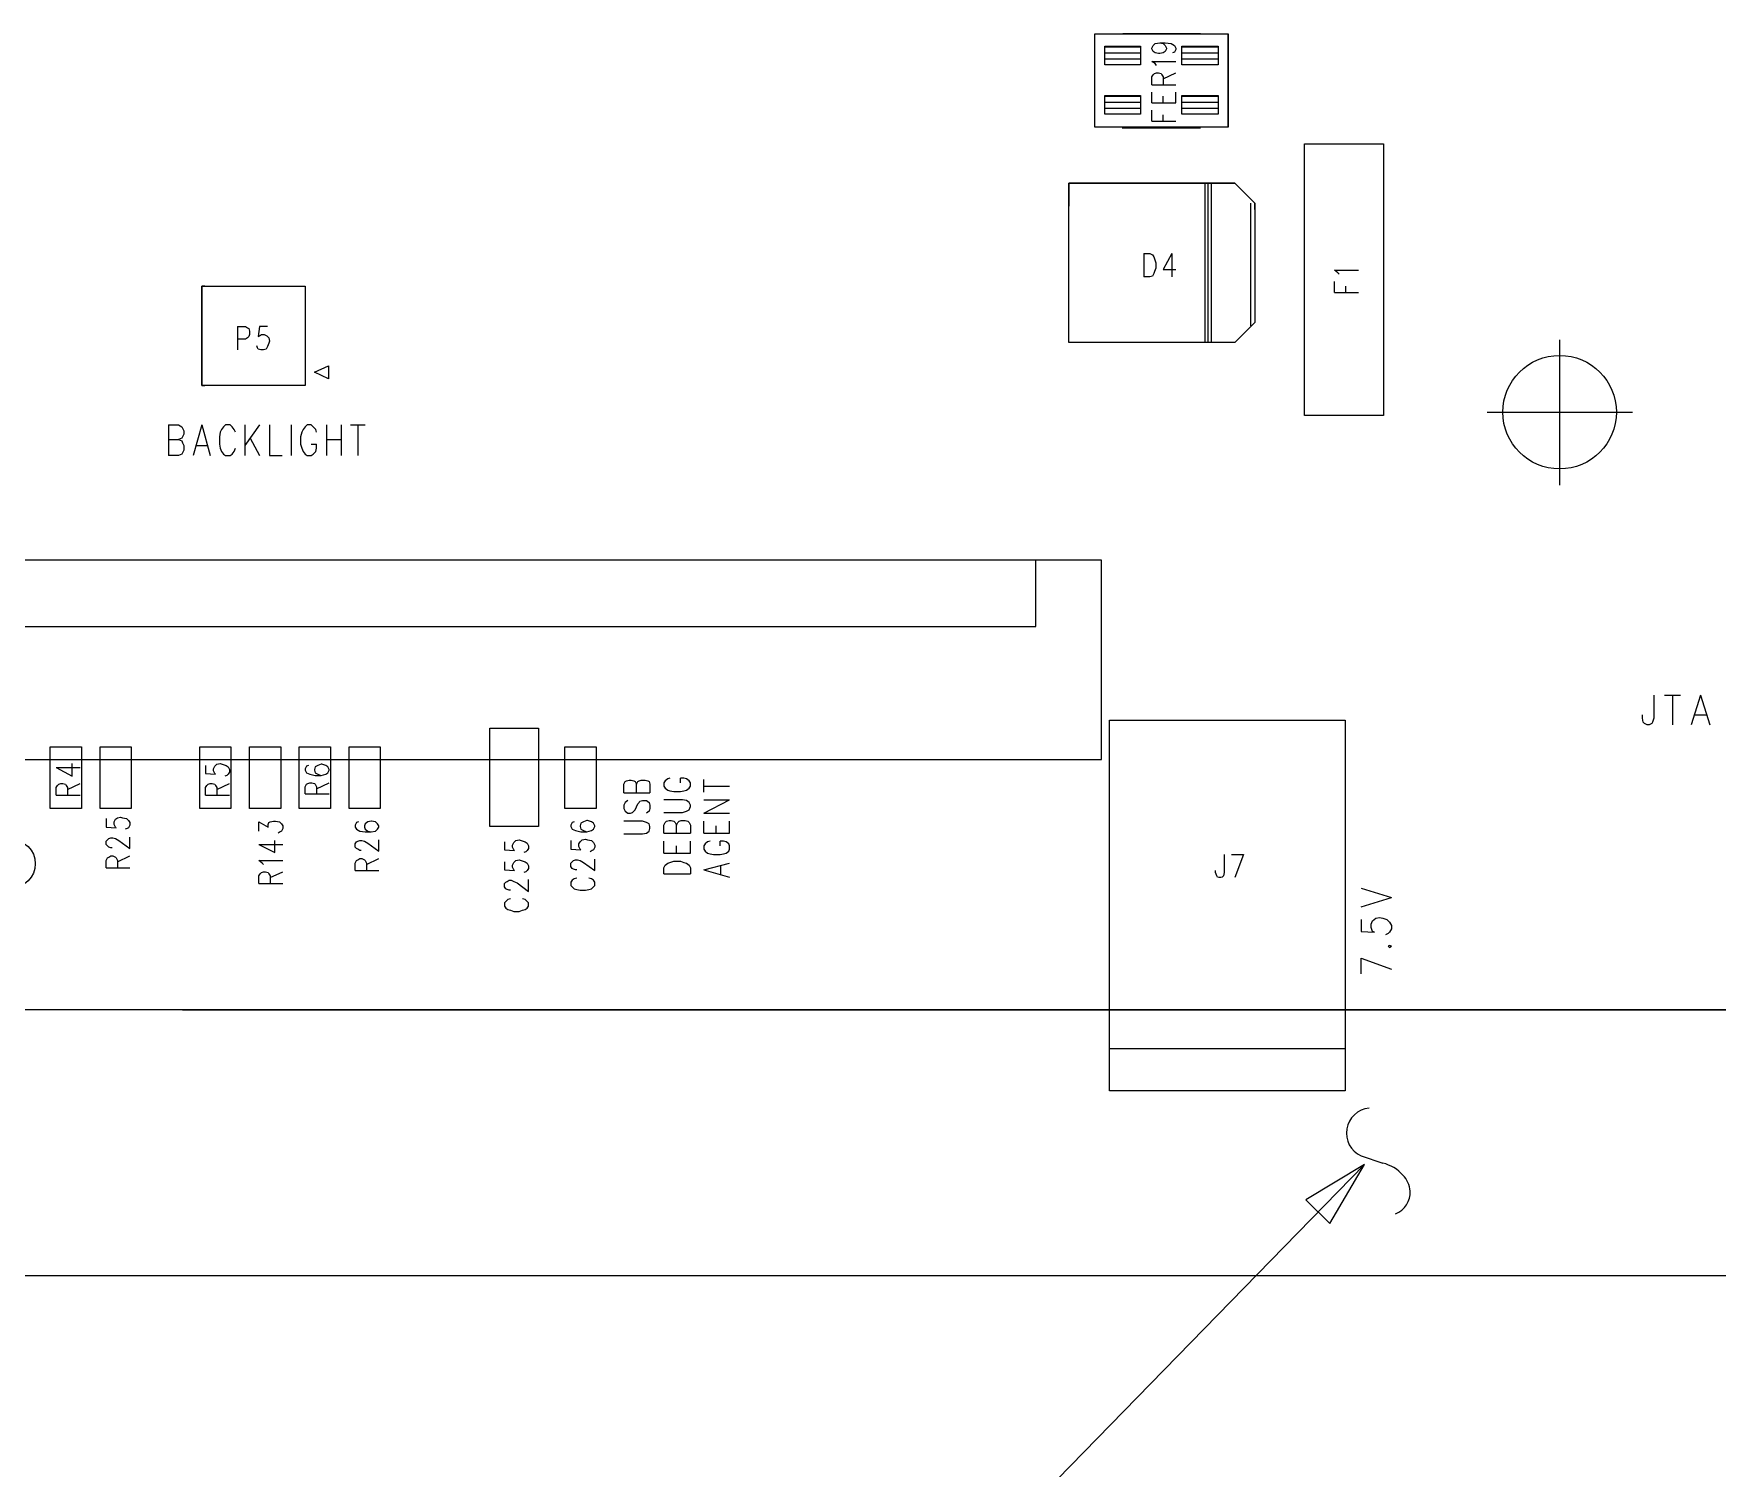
# Model space of a CAD drawing. Extents: x 11.9 to 28.1, y 10.8 to 21.2.
# Drawn here: x 14.549 to 17.084, y 14.351 to 16.511 of the extents above; entities that cross this region are included whole.
import ezdxf

# ---------------------------------------------------------------- set-up
doc = ezdxf.new("R2010")
doc.units = 0
doc.header["$MEASUREMENT"] = 0
doc.layers.add('LAYNR1', color=2, linetype='Continuous')

msp = doc.modelspace()

# ---------------------------------------------------------------- linework, layer by layer
at = {"layer": 'LAYNR1', "color": 7}
for points in [[(16.147, 16.37), (16.147, 16.511)], [(16.147, 16.511), (16.348, 16.511)], [(16.147, 16.371), (16.147, 16.511)], [(16.306, 16.511), (16.189, 16.511)], [(16.348, 16.511), (16.348, 16.37)], [(16.348, 16.37), (16.348, 16.511)], [(16.162, 16.464), (16.162, 16.492)], [(16.162, 16.492), (16.216, 16.492)], [(16.162, 16.491), (16.216, 16.491)], [(16.162, 16.482), (16.216, 16.482)], [(16.216, 16.492), (16.216, 16.464)], [(16.233, 16.489), (16.235, 16.493)], [(16.233, 16.488), (16.233, 16.489)], [(16.235, 16.484), (16.233, 16.488)], [(16.235, 16.493), (16.238, 16.496)], [(16.238, 16.482), (16.235, 16.484)], [(16.238, 16.496), (16.245, 16.497)], [(16.243, 16.481), (16.238, 16.482)], [(16.245, 16.481), (16.243, 16.481)], [(16.245, 16.497), (16.25, 16.496)], [(16.245, 16.497), (16.253, 16.497)], [(16.25, 16.482), (16.245, 16.481)], [(16.25, 16.496), (16.253, 16.493)], [(16.253, 16.484), (16.25, 16.482)], [(16.253, 16.497), (16.262, 16.496)], [(16.253, 16.493), (16.255, 16.489)], [(16.255, 16.488), (16.253, 16.484)], [(16.255, 16.489), (16.255, 16.488)], [(16.262, 16.496), (16.267, 16.493)], [(16.267, 16.483), (16.264, 16.482)], [(16.267, 16.493), (16.269, 16.489)], [(16.269, 16.487), (16.267, 16.483)], [(16.269, 16.489), (16.269, 16.487)], [(16.278, 16.464), (16.278, 16.492)], [(16.278, 16.492), (16.333, 16.492)], [(16.278, 16.491), (16.333, 16.491)], [(16.278, 16.482), (16.333, 16.482)], [(16.333, 16.492), (16.333, 16.464)], [(16.162, 16.473), (16.216, 16.473)], [(16.216, 16.464), (16.162, 16.464)], [(16.238, 16.466), (16.233, 16.469)], [(16.233, 16.469), (16.269, 16.469)], [(16.24, 16.463), (16.238, 16.466)], [(16.278, 16.473), (16.333, 16.473)], [(16.333, 16.464), (16.278, 16.464)], [(16.233, 16.446), (16.235, 16.449)], [(16.233, 16.434), (16.233, 16.446)], [(16.233, 16.434), (16.269, 16.434)], [(16.235, 16.449), (16.237, 16.451)], [(16.237, 16.451), (16.24, 16.452)], [(16.24, 16.452), (16.243, 16.452)], [(16.243, 16.452), (16.247, 16.451)], [(16.247, 16.451), (16.248, 16.449)], [(16.248, 16.449), (16.25, 16.446)], [(16.25, 16.443), (16.269, 16.452)], [(16.25, 16.446), (16.25, 16.434)], [(16.162, 16.39), (16.162, 16.418)], [(16.162, 16.418), (16.216, 16.418)], [(16.162, 16.417), (16.216, 16.417)], [(16.162, 16.408), (16.216, 16.408)], [(16.216, 16.418), (16.216, 16.39)], [(16.233, 16.407), (16.233, 16.423)], [(16.233, 16.407), (16.269, 16.407)], [(16.25, 16.407), (16.25, 16.417)], [(16.269, 16.407), (16.269, 16.423)], [(16.278, 16.39), (16.278, 16.418)], [(16.278, 16.418), (16.333, 16.418)], [(16.278, 16.417), (16.333, 16.417)], [(16.278, 16.408), (16.333, 16.408)], [(16.333, 16.418), (16.333, 16.39)], [(16.162, 16.399), (16.216, 16.399)], [(16.216, 16.39), (16.162, 16.39)], [(16.233, 16.379), (16.233, 16.396)], [(16.25, 16.379), (16.25, 16.389)], [(16.278, 16.399), (16.333, 16.399)], [(16.333, 16.39), (16.278, 16.39)], [(16.348, 16.37), (16.147, 16.37)], [(16.188, 16.369), (16.306, 16.369)], [(16.233, 16.379), (16.269, 16.379)], [(16.463, 15.936), (16.463, 16.345)], [(16.463, 16.345), (16.582, 16.345)], [(16.582, 16.345), (16.582, 15.936)], [(16.358, 16.286), (16.108, 16.286)], [(16.108, 16.286), (16.108, 16.251)], [(16.108, 16.046), (16.108, 16.286)], [(16.108, 16.286), (16.358, 16.286)], [(16.313, 16.046), (16.313, 16.286)], [(16.323, 16.286), (16.317, 16.286)], [(16.317, 16.286), (16.317, 16.046)], [(16.323, 16.046), (16.323, 16.286)], [(16.388, 16.256), (16.358, 16.286)], [(16.358, 16.286), (16.388, 16.256)], [(16.382, 16.071), (16.382, 16.256)], [(16.388, 16.246), (16.388, 16.256)], [(16.388, 16.256), (16.388, 16.076)], [(16.221, 16.18), (16.221, 16.145)], [(16.221, 16.18), (16.23, 16.18), (16.234, 16.178), (16.236, 16.175), (16.237, 16.172), (16.239, 16.166), (16.239, 16.158), (16.237, 16.153), (16.236, 16.15), (16.234, 16.146), (16.23, 16.145), (16.221, 16.145)], [(16.263, 16.18), (16.25, 16.156), (16.269, 16.156)], [(16.263, 16.18), (16.263, 16.145)], [(16.515, 16.149), (16.513, 16.151), (16.508, 16.155), (16.544, 16.155)], [(14.807, 16.131), (14.802, 16.131)], [(14.802, 16.131), (14.802, 15.981)], [(14.802, 15.981), (14.802, 16.131)], [(14.802, 16.131), (14.958, 16.131)], [(14.877, 16.131), (14.958, 16.131)], [(14.958, 16.131), (14.958, 16.101)], [(14.958, 16.131), (14.958, 15.981)], [(16.508, 16.121), (16.508, 16.138)], [(16.525, 16.121), (16.525, 16.131)], [(16.508, 16.121), (16.544, 16.121)], [(16.108, 16.046), (16.108, 16.081)], [(16.388, 16.076), (16.358, 16.046)], [(16.388, 16.076), (16.358, 16.046)], [(16.388, 16.086), (16.388, 16.076)], [(14.856, 16.07), (14.856, 16.035)], [(14.856, 16.07), (14.868, 16.07), (14.871, 16.068), (14.873, 16.067), (14.874, 16.063), (14.874, 16.058), (14.873, 16.055), (14.871, 16.053), (14.868, 16.051), (14.856, 16.051)], [(14.901, 16.07), (14.889, 16.07), (14.887, 16.055), (14.889, 16.056), (14.892, 16.058), (14.896, 16.058), (14.9, 16.056), (14.903, 16.053), (14.904, 16.048), (14.903, 16.045), (14.901, 16.04), (14.899, 16.036), (14.895, 16.035), (14.891, 16.035), (14.887, 16.036), (14.886, 16.038), (14.885, 16.041)], [(16.847, 16.05), (16.847, 15.831)], [(16.358, 16.046), (16.108, 16.046)], [(16.358, 16.046), (16.108, 16.046)], [(16.317, 16.046), (16.313, 16.046)], [(14.958, 16.011), (14.958, 15.981)], [(14.972, 16.001), (14.993, 16.011)], [(14.993, 15.991), (14.972, 16.001)], [(14.993, 16.011), (14.993, 15.991)], [(14.802, 15.981), (14.807, 15.981)], [(14.958, 15.981), (14.802, 15.981)], [(14.958, 15.981), (14.877, 15.981)], [(16.582, 15.936), (16.463, 15.936)], [(16.738, 15.941), (16.957, 15.941)], [(14.752, 15.922), (14.752, 15.876)], [(14.752, 15.922), (14.767, 15.922), (14.772, 15.919)], [(14.752, 15.9), (14.767, 15.9), (14.772, 15.898), (14.773, 15.895), (14.775, 15.891), (14.775, 15.884)], [(14.772, 15.902), (14.767, 15.9)], [(14.772, 15.919), (14.773, 15.917), (14.775, 15.913), (14.775, 15.908), (14.773, 15.904), (14.772, 15.902)], [(14.802, 15.922), (14.789, 15.876)], [(14.802, 15.922), (14.815, 15.876)], [(14.83, 15.911), (14.829, 15.904), (14.829, 15.893)], [(14.835, 15.919), (14.832, 15.915), (14.83, 15.911)], [(14.848, 15.919), (14.845, 15.922), (14.838, 15.922), (14.835, 15.919)], [(14.853, 15.911), (14.851, 15.915), (14.848, 15.919)], [(14.867, 15.922), (14.867, 15.876)], [(14.889, 15.922), (14.867, 15.891)], [(14.875, 15.902), (14.889, 15.876)], [(14.904, 15.922), (14.904, 15.876)], [(14.937, 15.922), (14.937, 15.876)], [(14.953, 15.911), (14.951, 15.904), (14.951, 15.893)], [(14.958, 15.919), (14.955, 15.915), (14.953, 15.911)], [(14.97, 15.919), (14.967, 15.922), (14.961, 15.922), (14.958, 15.919)], [(14.975, 15.911), (14.974, 15.915), (14.97, 15.919)], [(14.99, 15.922), (14.99, 15.876)], [(14.99, 15.9), (15.012, 15.9)], [(15.012, 15.922), (15.012, 15.876)], [(15.026, 15.922), (15.048, 15.922)], [(15.037, 15.922), (15.037, 15.876)], [(14.767, 15.876), (14.752, 15.876)], [(14.775, 15.884), (14.773, 15.88), (14.772, 15.878), (14.767, 15.876)], [(14.794, 15.891), (14.81, 15.891)], [(14.829, 15.893), (14.83, 15.887), (14.832, 15.882), (14.835, 15.878), (14.838, 15.876)], [(14.838, 15.876), (14.845, 15.876)], [(14.845, 15.876), (14.848, 15.878), (14.851, 15.882), (14.853, 15.887)], [(14.904, 15.876), (14.923, 15.876)], [(14.951, 15.893), (14.953, 15.887), (14.955, 15.882), (14.958, 15.878), (14.961, 15.876)], [(14.961, 15.876), (14.967, 15.876)], [(14.967, 15.876), (14.97, 15.878), (14.974, 15.882), (14.975, 15.887), (14.975, 15.893)], [(14.967, 15.893), (14.975, 15.893)], [(16.157, 15.718), (13.297, 15.718)], [(16.058, 15.618), (16.058, 15.718)], [(16.157, 15.418), (16.157, 15.718)], [(13.398, 15.618), (16.058, 15.618)], [(16.989, 15.515), (16.989, 15.48), (16.987, 15.474), (16.986, 15.472), (16.982, 15.47)], [(17.005, 15.515), (17.029, 15.515)], [(17.017, 15.515), (17.017, 15.47)], [(17.059, 15.515), (17.045, 15.47)], [(17.059, 15.515), (17.073, 15.47)], [(16.169, 14.919), (16.169, 15.477)], [(16.169, 15.477), (16.524, 15.477)], [(16.524, 15.477), (16.524, 14.919)], [(16.979, 15.47), (16.975, 15.472), (16.973, 15.474), (16.972, 15.48), (16.972, 15.485)], [(16.982, 15.47), (16.979, 15.47)], [(17.05, 15.485), (17.068, 15.485)], [(15.236, 15.317), (15.236, 15.465)], [(15.236, 15.465), (15.309, 15.465)], [(15.309, 15.465), (15.309, 15.317)], [(13.297, 15.418), (16.157, 15.418)], [(14.574, 15.344), (14.574, 15.437)], [(14.574, 15.437), (14.621, 15.437)], [(14.621, 15.437), (14.621, 15.344)], [(14.649, 15.344), (14.649, 15.437)], [(14.649, 15.437), (14.696, 15.437)], [(14.696, 15.437), (14.696, 15.344)], [(14.799, 15.344), (14.799, 15.437)], [(14.799, 15.437), (14.846, 15.437)], [(14.846, 15.437), (14.846, 15.344)], [(14.874, 15.344), (14.874, 15.437)], [(14.874, 15.437), (14.921, 15.437)], [(14.921, 15.437), (14.921, 15.344)], [(14.949, 15.344), (14.949, 15.437)], [(14.949, 15.437), (14.996, 15.437)], [(14.996, 15.437), (14.996, 15.344)], [(15.024, 15.344), (15.024, 15.437)], [(15.024, 15.437), (15.071, 15.437)], [(15.071, 15.437), (15.071, 15.344)], [(15.349, 15.344), (15.349, 15.437)], [(15.349, 15.437), (15.396, 15.437)], [(15.396, 15.437), (15.396, 15.344)], [(14.583, 15.406), (14.607, 15.393)], [(14.583, 15.406), (14.619, 15.406)], [(14.607, 15.393), (14.607, 15.412)], [(14.808, 15.409), (14.808, 15.397)], [(14.808, 15.397), (14.823, 15.396)], [(14.82, 15.404), (14.822, 15.408)], [(14.82, 15.401), (14.82, 15.404)], [(14.822, 15.397), (14.82, 15.401)], [(14.822, 15.408), (14.825, 15.411)], [(14.823, 15.396), (14.822, 15.397)], [(14.825, 15.411), (14.83, 15.412)], [(14.83, 15.412), (14.833, 15.411)], [(14.833, 15.411), (14.839, 15.409)], [(14.84, 15.394), (14.837, 15.393)], [(14.839, 15.409), (14.842, 15.407)], [(14.842, 15.396), (14.84, 15.394)], [(14.842, 15.407), (14.844, 15.403)], [(14.844, 15.399), (14.842, 15.396)], [(14.844, 15.403), (14.844, 15.399)], [(14.96, 15.408), (14.958, 15.404)], [(14.958, 15.404), (14.958, 15.402)], [(14.958, 15.402), (14.96, 15.398)], [(14.963, 15.409), (14.96, 15.408)], [(14.96, 15.398), (14.965, 15.396)], [(14.965, 15.396), (14.973, 15.394)], [(14.973, 15.407), (14.972, 15.403)], [(14.972, 15.403), (14.972, 15.402)], [(14.972, 15.402), (14.973, 15.398)], [(14.977, 15.409), (14.973, 15.407)], [(14.973, 15.398), (14.977, 15.396)], [(14.973, 15.394), (14.982, 15.394)], [(14.982, 15.411), (14.977, 15.409)], [(14.977, 15.396), (14.982, 15.394)], [(14.983, 15.411), (14.982, 15.411)], [(14.982, 15.394), (14.989, 15.396)], [(14.989, 15.409), (14.983, 15.411)], [(14.992, 15.407), (14.989, 15.409)], [(14.989, 15.396), (14.992, 15.398)], [(14.994, 15.403), (14.992, 15.407)], [(14.992, 15.398), (14.994, 15.402)], [(14.994, 15.402), (14.994, 15.403)], [(14.583, 15.376), (14.585, 15.379)], [(14.583, 15.364), (14.583, 15.376)], [(14.585, 15.379), (14.587, 15.381)], [(14.587, 15.381), (14.59, 15.382)], [(14.59, 15.382), (14.593, 15.382)], [(14.593, 15.382), (14.597, 15.381)], [(14.597, 15.381), (14.598, 15.379)], [(14.598, 15.379), (14.6, 15.376)], [(14.6, 15.373), (14.619, 15.382)], [(14.6, 15.376), (14.6, 15.364)], [(14.808, 15.376), (14.81, 15.379)], [(14.808, 15.364), (14.808, 15.376)], [(14.81, 15.379), (14.812, 15.381)], [(14.812, 15.381), (14.815, 15.382)], [(14.815, 15.382), (14.818, 15.382)], [(14.818, 15.382), (14.822, 15.381)], [(14.822, 15.381), (14.823, 15.379)], [(14.823, 15.379), (14.825, 15.376)], [(14.825, 15.373), (14.844, 15.382)], [(14.825, 15.376), (14.825, 15.364)], [(14.958, 15.377), (14.96, 15.381)], [(14.958, 15.366), (14.958, 15.377)], [(14.958, 15.366), (14.994, 15.366)], [(14.96, 15.381), (14.962, 15.382)], [(14.962, 15.382), (14.965, 15.383)], [(14.965, 15.383), (14.968, 15.383)], [(14.968, 15.383), (14.972, 15.382)], [(14.972, 15.382), (14.973, 15.381)], [(14.973, 15.381), (14.975, 15.377)], [(14.975, 15.374), (14.994, 15.383)], [(14.975, 15.377), (14.975, 15.366)], [(15.438, 15.381), (15.44, 15.385), (15.442, 15.386)], [(15.438, 15.368), (15.438, 15.381)], [(15.438, 15.368), (15.477, 15.368)], [(15.442, 15.386), (15.446, 15.387)], [(15.446, 15.387), (15.449, 15.387)], [(15.449, 15.387), (15.453, 15.386)], [(15.453, 15.386), (15.455, 15.385), (15.457, 15.381)], [(15.457, 15.381), (15.459, 15.385), (15.461, 15.386)], [(15.457, 15.368), (15.457, 15.381)], [(15.461, 15.386), (15.464, 15.387)], [(15.464, 15.387), (15.47, 15.387), (15.474, 15.386), (15.476, 15.385)], [(15.476, 15.385), (15.477, 15.381)], [(15.477, 15.381), (15.477, 15.368)], [(15.507, 15.39), (15.504, 15.389), (15.5, 15.386), (15.498, 15.383)], [(15.498, 15.383), (15.498, 15.378)], [(15.498, 15.378), (15.5, 15.375), (15.504, 15.372), (15.507, 15.371), (15.513, 15.37)], [(15.513, 15.37), (15.523, 15.37), (15.528, 15.371)], [(15.528, 15.39), (15.523, 15.39)], [(15.523, 15.383), (15.523, 15.39)], [(15.532, 15.389), (15.528, 15.39)], [(15.528, 15.371), (15.532, 15.372)], [(15.536, 15.386), (15.532, 15.389)], [(15.532, 15.372), (15.536, 15.375)], [(15.536, 15.375), (15.538, 15.378), (15.538, 15.383), (15.536, 15.386)], [(15.558, 15.369), (15.558, 15.388)], [(15.558, 15.378), (15.597, 15.378)], [(14.621, 15.344), (14.574, 15.344)], [(14.583, 15.364), (14.619, 15.364)], [(14.696, 15.344), (14.649, 15.344)], [(14.846, 15.344), (14.799, 15.344)], [(14.808, 15.364), (14.844, 15.364)], [(14.921, 15.344), (14.874, 15.344)], [(14.996, 15.344), (14.949, 15.344)], [(15.071, 15.344), (15.024, 15.344)], [(15.396, 15.344), (15.349, 15.344)], [(15.444, 15.356), (15.44, 15.353), (15.438, 15.349)], [(15.438, 15.349), (15.438, 15.344)], [(15.438, 15.344), (15.44, 15.34), (15.444, 15.337), (15.448, 15.337), (15.451, 15.338), (15.453, 15.34)], [(15.453, 15.34), (15.455, 15.342), (15.459, 15.351)], [(15.459, 15.351), (15.461, 15.353)], [(15.461, 15.353), (15.462, 15.355), (15.466, 15.356), (15.472, 15.356)], [(15.472, 15.356), (15.476, 15.353)], [(15.476, 15.34), (15.472, 15.337)], [(15.476, 15.353), (15.477, 15.349), (15.477, 15.344), (15.476, 15.34)], [(15.532, 15.356), (15.526, 15.357), (15.498, 15.357)], [(15.498, 15.338), (15.526, 15.338), (15.532, 15.34)], [(15.536, 15.353), (15.532, 15.356)], [(15.532, 15.34), (15.536, 15.342)], [(15.536, 15.342), (15.538, 15.347), (15.538, 15.349), (15.536, 15.353)], [(15.558, 15.337), (15.597, 15.357)], [(15.558, 15.357), (15.597, 15.357)], [(14.658, 15.329), (14.658, 15.316), (14.673, 15.315), (14.672, 15.316), (14.67, 15.32), (14.67, 15.324), (14.672, 15.328), (14.675, 15.33), (14.68, 15.331), (14.683, 15.33), (14.689, 15.329), (14.692, 15.326), (14.694, 15.323), (14.694, 15.319), (14.692, 15.315), (14.69, 15.314), (14.687, 15.313)], [(14.888, 15.31), (14.888, 15.324), (14.902, 15.316), (14.902, 15.32), (14.903, 15.323), (14.905, 15.324), (14.91, 15.325), (14.913, 15.325), (14.919, 15.324), (14.922, 15.321), (14.924, 15.318), (14.924, 15.314), (14.922, 15.31), (14.92, 15.309), (14.917, 15.307)], [(15.038, 15.324), (15.035, 15.323), (15.033, 15.319), (15.033, 15.316), (15.035, 15.313), (15.04, 15.31), (15.048, 15.309), (15.057, 15.309), (15.064, 15.31), (15.067, 15.313), (15.069, 15.316), (15.069, 15.318), (15.067, 15.321), (15.064, 15.324), (15.058, 15.325), (15.057, 15.325), (15.052, 15.324), (15.048, 15.321), (15.047, 15.318), (15.047, 15.316), (15.048, 15.313), (15.052, 15.31), (15.057, 15.309)], [(15.309, 15.317), (15.236, 15.317)], [(15.36, 15.323), (15.358, 15.319)], [(15.358, 15.319), (15.358, 15.317)], [(15.358, 15.317), (15.36, 15.313)], [(15.363, 15.324), (15.36, 15.323)], [(15.373, 15.322), (15.372, 15.318)], [(15.372, 15.318), (15.372, 15.317)], [(15.372, 15.317), (15.373, 15.313)], [(15.377, 15.324), (15.373, 15.322)], [(15.382, 15.326), (15.377, 15.324)], [(15.383, 15.326), (15.382, 15.326)], [(15.389, 15.324), (15.383, 15.326)], [(15.392, 15.322), (15.389, 15.324)], [(15.394, 15.318), (15.392, 15.322)], [(15.392, 15.313), (15.394, 15.317)], [(15.394, 15.317), (15.394, 15.318)], [(15.472, 15.323), (15.466, 15.325), (15.438, 15.325)], [(15.476, 15.321), (15.472, 15.323)], [(15.476, 15.31), (15.477, 15.314), (15.477, 15.317), (15.476, 15.321)], [(15.498, 15.319), (15.5, 15.323), (15.502, 15.325)], [(15.498, 15.307), (15.498, 15.319)], [(15.502, 15.325), (15.506, 15.326)], [(15.506, 15.326), (15.509, 15.326)], [(15.509, 15.326), (15.513, 15.325)], [(15.513, 15.325), (15.515, 15.323), (15.517, 15.319)], [(15.517, 15.319), (15.519, 15.323), (15.521, 15.325)], [(15.517, 15.307), (15.517, 15.319)], [(15.521, 15.325), (15.524, 15.326)], [(15.524, 15.326), (15.53, 15.326), (15.534, 15.325), (15.536, 15.323)], [(15.536, 15.323), (15.538, 15.319), (15.538, 15.307)], [(15.558, 15.337), (15.597, 15.337)], [(15.558, 15.307), (15.558, 15.325)], [(15.577, 15.307), (15.577, 15.318)], [(15.597, 15.307), (15.597, 15.325)], [(14.667, 15.285), (14.665, 15.285), (14.662, 15.286), (14.66, 15.288), (14.658, 15.29), (14.658, 15.295), (14.66, 15.297), (14.662, 15.299), (14.665, 15.3), (14.668, 15.3), (14.672, 15.299), (14.677, 15.296), (14.694, 15.284), (14.694, 15.301)], [(14.888, 15.29), (14.912, 15.278), (14.912, 15.296)], [(14.888, 15.29), (14.924, 15.29)], [(15.042, 15.281), (15.04, 15.281), (15.037, 15.283), (15.035, 15.284), (15.033, 15.286), (15.033, 15.291), (15.035, 15.294), (15.037, 15.295), (15.04, 15.296), (15.043, 15.296), (15.047, 15.295), (15.052, 15.292), (15.069, 15.28), (15.069, 15.297)], [(15.258, 15.294), (15.258, 15.282)], [(15.27, 15.289), (15.272, 15.293)], [(15.272, 15.293), (15.275, 15.296)], [(15.275, 15.296), (15.28, 15.297)], [(15.28, 15.297), (15.283, 15.296)], [(15.283, 15.296), (15.289, 15.294)], [(15.289, 15.294), (15.292, 15.292)], [(15.292, 15.292), (15.294, 15.288)], [(15.358, 15.296), (15.358, 15.283)], [(15.36, 15.313), (15.365, 15.311)], [(15.365, 15.311), (15.373, 15.309)], [(15.37, 15.291), (15.372, 15.294)], [(15.37, 15.287), (15.37, 15.291)], [(15.372, 15.294), (15.375, 15.297)], [(15.373, 15.313), (15.377, 15.311)], [(15.373, 15.309), (15.382, 15.309)], [(15.375, 15.297), (15.38, 15.298)], [(15.377, 15.311), (15.382, 15.309)], [(15.38, 15.298), (15.383, 15.297)], [(15.382, 15.309), (15.389, 15.311)], [(15.383, 15.297), (15.389, 15.296)], [(15.389, 15.311), (15.392, 15.313)], [(15.389, 15.296), (15.392, 15.293)], [(15.392, 15.293), (15.394, 15.289)], [(15.438, 15.306), (15.466, 15.306)], [(15.466, 15.306), (15.472, 15.307)], [(15.472, 15.307), (15.476, 15.31)], [(15.498, 15.307), (15.538, 15.307)], [(15.498, 15.277), (15.498, 15.295)], [(15.538, 15.277), (15.538, 15.295)], [(15.558, 15.307), (15.597, 15.307)], [(15.568, 15.295), (15.564, 15.294), (15.56, 15.291), (15.558, 15.288)], [(15.588, 15.295), (15.583, 15.295)], [(15.583, 15.288), (15.583, 15.295)], [(15.592, 15.294), (15.588, 15.295)], [(15.596, 15.291), (15.592, 15.294)], [(15.596, 15.28), (15.597, 15.283), (15.597, 15.288), (15.596, 15.291)], [(14.658, 15.255), (14.658, 15.266), (14.66, 15.27), (14.662, 15.271), (14.665, 15.273), (14.668, 15.273), (14.672, 15.271), (14.673, 15.27), (14.675, 15.266), (14.675, 15.255)], [(14.675, 15.264), (14.694, 15.273)], [(14.895, 15.26), (14.893, 15.262), (14.888, 15.266), (14.924, 15.266)], [(15.033, 15.251), (15.033, 15.262), (15.035, 15.266), (15.037, 15.267), (15.04, 15.269), (15.043, 15.269), (15.047, 15.267), (15.048, 15.266), (15.05, 15.262), (15.05, 15.251)], [(15.05, 15.26), (15.069, 15.269)], [(15.258, 15.282), (15.273, 15.281)], [(15.258, 15.264), (15.258, 15.252)], [(15.27, 15.286), (15.27, 15.289)], [(15.272, 15.282), (15.27, 15.286)], [(15.273, 15.281), (15.272, 15.282)], [(15.272, 15.263), (15.275, 15.266)], [(15.275, 15.266), (15.28, 15.267)], [(15.28, 15.267), (15.283, 15.266)], [(15.283, 15.266), (15.289, 15.264)], [(15.29, 15.279), (15.287, 15.278)], [(15.289, 15.264), (15.292, 15.262)], [(15.292, 15.281), (15.29, 15.279)], [(15.294, 15.284), (15.292, 15.281)], [(15.294, 15.288), (15.294, 15.284)], [(15.358, 15.283), (15.373, 15.282)], [(15.358, 15.262), (15.36, 15.264)], [(15.36, 15.264), (15.362, 15.266)], [(15.362, 15.266), (15.365, 15.267)], [(15.365, 15.267), (15.368, 15.267)], [(15.368, 15.267), (15.372, 15.266)], [(15.372, 15.283), (15.37, 15.287)], [(15.373, 15.282), (15.372, 15.283)], [(15.372, 15.266), (15.377, 15.263)], [(15.39, 15.281), (15.387, 15.279)], [(15.392, 15.282), (15.39, 15.281)], [(15.394, 15.286), (15.392, 15.282)], [(15.394, 15.289), (15.394, 15.286)], [(15.394, 15.251), (15.394, 15.268)], [(15.498, 15.277), (15.538, 15.277)], [(15.498, 15.255), (15.5, 15.259), (15.504, 15.262), (15.507, 15.263), (15.513, 15.265)], [(15.513, 15.265), (15.523, 15.265), (15.528, 15.263)], [(15.517, 15.277), (15.517, 15.288)], [(15.558, 15.288), (15.558, 15.283)], [(15.558, 15.283), (15.56, 15.28), (15.564, 15.277), (15.568, 15.276), (15.573, 15.275)], [(15.573, 15.275), (15.583, 15.275), (15.588, 15.276)], [(15.588, 15.276), (15.592, 15.277)], [(15.592, 15.277), (15.596, 15.28)], [(16.342, 15.275), (16.342, 15.248)], [(16.353, 15.275), (16.371, 15.275)], [(16.371, 15.275), (16.358, 15.24)], [(14.658, 15.255), (14.694, 15.255)], [(14.888, 15.231), (14.888, 15.243), (14.89, 15.246), (14.892, 15.248), (14.895, 15.249), (14.898, 15.249), (14.902, 15.248), (14.903, 15.246), (14.905, 15.243), (14.905, 15.231)], [(14.905, 15.24), (14.924, 15.249)], [(15.033, 15.251), (15.069, 15.251)], [(15.258, 15.252), (15.273, 15.251)], [(15.27, 15.259), (15.272, 15.263)], [(15.27, 15.256), (15.27, 15.259)], [(15.272, 15.252), (15.27, 15.256)], [(15.273, 15.251), (15.272, 15.252)], [(15.29, 15.249), (15.287, 15.248)], [(15.292, 15.251), (15.29, 15.249)], [(15.292, 15.262), (15.294, 15.258)], [(15.294, 15.254), (15.292, 15.251)], [(15.294, 15.258), (15.294, 15.254)], [(15.358, 15.257), (15.358, 15.262)], [(15.36, 15.254), (15.358, 15.257)], [(15.362, 15.253), (15.36, 15.254)], [(15.365, 15.252), (15.362, 15.253)], [(15.367, 15.239), (15.363, 15.238)], [(15.367, 15.252), (15.365, 15.252)], [(15.377, 15.263), (15.394, 15.251)], [(15.389, 15.238), (15.385, 15.239)], [(15.498, 15.246), (15.498, 15.255)], [(15.498, 15.246), (15.538, 15.246)], [(15.528, 15.263), (15.532, 15.262)], [(15.532, 15.262), (15.536, 15.259)], [(15.536, 15.259), (15.538, 15.255), (15.538, 15.246)], [(15.558, 15.252), (15.597, 15.262)], [(15.558, 15.252), (15.597, 15.241)], [(15.584, 15.245), (15.584, 15.258)], [(16.329, 15.248), (16.329, 15.251)], [(16.331, 15.243), (16.329, 15.248)], [(16.332, 15.241), (16.331, 15.243)], [(16.334, 15.24), (16.332, 15.241)], [(16.337, 15.24), (16.334, 15.24)], [(16.339, 15.241), (16.337, 15.24)], [(16.341, 15.243), (16.339, 15.241)], [(16.342, 15.248), (16.341, 15.243)], [(14.888, 15.231), (14.924, 15.231)], [(15.258, 15.231), (15.26, 15.233)], [(15.258, 15.226), (15.258, 15.231)], [(15.26, 15.223), (15.258, 15.226)], [(15.26, 15.233), (15.262, 15.234)], [(15.262, 15.222), (15.26, 15.223)], [(15.262, 15.234), (15.265, 15.236)], [(15.265, 15.221), (15.262, 15.222)], [(15.265, 15.236), (15.268, 15.236)], [(15.267, 15.221), (15.265, 15.221)], [(15.268, 15.236), (15.272, 15.234)], [(15.272, 15.234), (15.277, 15.232)], [(15.277, 15.232), (15.294, 15.219)], [(15.294, 15.219), (15.294, 15.237)], [(15.36, 15.236), (15.358, 15.233)], [(15.358, 15.233), (15.358, 15.228)], [(15.358, 15.228), (15.36, 15.226)], [(15.363, 15.238), (15.36, 15.236)], [(15.36, 15.226), (15.363, 15.223)], [(15.363, 15.223), (15.367, 15.222)], [(15.367, 15.222), (15.372, 15.221)], [(15.372, 15.221), (15.38, 15.221)], [(15.38, 15.221), (15.385, 15.222)], [(15.385, 15.222), (15.389, 15.223)], [(15.392, 15.236), (15.389, 15.238)], [(15.389, 15.223), (15.392, 15.226)], [(15.394, 15.233), (15.392, 15.236)], [(15.392, 15.226), (15.394, 15.228)], [(15.394, 15.228), (15.394, 15.233)], [(16.548, 15.224), (16.594, 15.21)], [(15.26, 15.204), (15.258, 15.202)], [(15.258, 15.202), (15.258, 15.197)], [(15.258, 15.197), (15.26, 15.194)], [(15.263, 15.207), (15.26, 15.204)], [(15.26, 15.194), (15.263, 15.192)], [(15.267, 15.208), (15.263, 15.207)], [(15.263, 15.192), (15.267, 15.191)], [(15.267, 15.191), (15.272, 15.189)], [(15.272, 15.189), (15.28, 15.189)], [(15.28, 15.189), (15.285, 15.191)], [(15.289, 15.207), (15.285, 15.208)], [(15.285, 15.191), (15.289, 15.192)], [(15.292, 15.204), (15.289, 15.207)], [(15.289, 15.192), (15.292, 15.194)], [(15.294, 15.202), (15.292, 15.204)], [(15.292, 15.194), (15.294, 15.197)], [(15.294, 15.197), (15.294, 15.202)], [(16.548, 15.196), (16.594, 15.21)], [(16.548, 15.177), (16.548, 15.159)], [(16.563, 15.17), (16.565, 15.175)], [(16.563, 15.165), (16.563, 15.17)], [(16.565, 15.159), (16.563, 15.165)], [(16.565, 15.175), (16.57, 15.179)], [(16.57, 15.179), (16.576, 15.18)], [(16.576, 15.18), (16.581, 15.179)], [(16.581, 15.179), (16.587, 15.177)], [(16.587, 15.177), (16.591, 15.173)], [(16.591, 15.173), (16.594, 15.168)], [(16.594, 15.163), (16.591, 15.158)], [(16.594, 15.168), (16.594, 15.163)], [(16.548, 15.159), (16.568, 15.158)], [(16.568, 15.158), (16.565, 15.159)], [(16.589, 15.156), (16.585, 15.154)], [(16.591, 15.158), (16.589, 15.156)], [(16.591, 15.138), (16.589, 15.137)], [(16.589, 15.137), (16.591, 15.135)], [(16.594, 15.137), (16.591, 15.138)], [(16.591, 15.135), (16.594, 15.137)], [(16.548, 15.119), (16.594, 15.102)], [(16.548, 15.095), (16.548, 15.119)], [(23.448, 15.041), (13.097, 15.041)], [(14.773, 15.041), (23.198, 15.041)], [(16.524, 14.982), (16.169, 14.982)], [(16.524, 14.919), (16.169, 14.919)], [(16.553, 14.808), (15.748, 13.983)], [(16.553, 14.808), (16.465, 14.755)], [(16.501, 14.719), (16.553, 14.808)], [(16.548, 14.821), (16.581, 14.81)], [(16.465, 14.755), (16.501, 14.719)], [(13.097, 14.641), (23.448, 14.641)]]:
    msp.add_lwpolyline(points, dxfattribs=at)
for points in [[(16.56, 14.893, 0.767304), (16.548, 14.821)], [(16.611, 14.792, 0.155304), (16.581, 14.81)], [(16.622, 14.768, 0.171641), (16.611, 14.792)], [(16.6, 14.734, 0.321061), (16.622, 14.768)]]:
    msp.add_lwpolyline(points, format="xyb", dxfattribs=at)
for centre, radius in [((16.847, 15.941), 0.0855), ((14.515, 15.261), 0.0364)]:
    msp.add_circle(centre, radius, dxfattribs=at)

doc.saveas('drawing.dxf')
